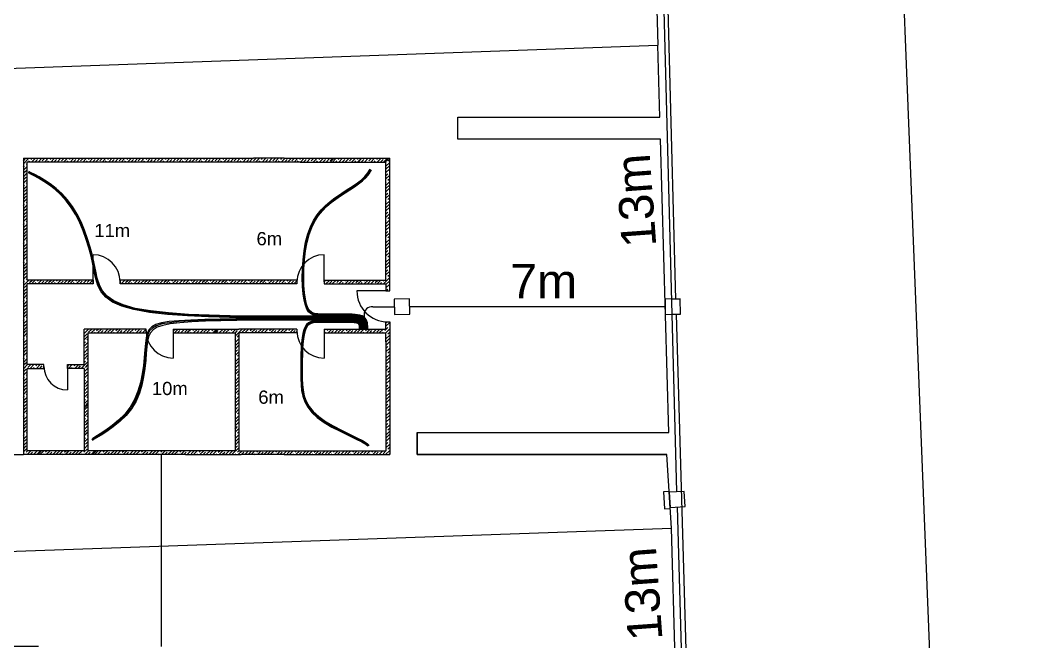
# Model space of a CAD drawing. Header units: millimetres. Extents: x 103318 to 103491, y 42496 to 42639.
# Drawn here: x 103423.96 to 103450.91, y 42589.5 to 42605.98 of the extents above; entities that cross this region are included whole.
import ezdxf

# ---------------------------------------------------------------- set-up
doc = ezdxf.new("R2010")
doc.units = ezdxf.units.MM
for name, color, linetype in [('cint', 3, 'Continuous'), ('cpri', 36, 'Continuous'), ('cseg', 5, 'Continuous'), ('urbanizacion', 7, 'Continuous')]:
    doc.layers.add(name, color=color, linetype=linetype)
doc.styles.get("Standard").update_dxf_attribs({"font": 'arial.ttf'})
pattern_1 = [(45, (103077.411, 42530.292), (-7.07107, 7.07107), []), (45, (103078.136, 42530.292), (-7.07107, 7.07107), []), (45, (103078.861, 42530.292), (-7.07107, 7.07107), [])]

msp = doc.modelspace()

# ---------------------------------------------------------------- hatches: boundary and pattern name
at = {"layer": 'urbanizacion'}
h = msp.add_hatch(dxfattribs=at)
h.set_pattern_fill('JIS_RC_10', color=256)
h.set_pattern_definition(pattern_1)
h.paths.add_polyline_path([(103433.756, 42602.319), (103430.96, 42602.319), (103430.14, 42602.319), (103424.042, 42602.319), (103424.042, 42594.463), (103428.34, 42594.463), (103429.82, 42594.463), (103430.96, 42594.463), (103431.28, 42594.463), (103433.756, 42594.463), (103433.756, 42597.981), (103433.656, 42597.981), (103433.656, 42597.791), (103432.016, 42597.791), (103432.016, 42597.691), (103433.656, 42597.691), (103433.656, 42597.449), (103433.656, 42594.563), (103429.756, 42594.563), (103429.756, 42597.691), (103431.296, 42597.691), (103431.296, 42597.791), (103429.756, 42597.791), (103428.016, 42597.791), (103428.016, 42597.691), (103429.656, 42597.691), (103429.656, 42594.563), (103425.756, 42594.563), (103425.756, 42597.691), (103427.296, 42597.691), (103427.296, 42597.791), (103425.656, 42597.791), (103425.656, 42596.849), (103425.209, 42596.849), (103425.209, 42596.749), (103425.656, 42596.749), (103425.656, 42594.563), (103424.142, 42594.563), (103424.142, 42596.749), (103424.589, 42596.749), (103424.589, 42596.849), (103424.142, 42596.849), (103424.142, 42598.991), (103425.89, 42598.991), (103425.89, 42599.091), (103424.142, 42599.091), (103424.142, 42602.219), (103429.72, 42602.219), (103431.38, 42602.219), (103433.656, 42602.219), (103433.656, 42599.091), (103432.016, 42599.091), (103432.016, 42599.041), (103432.016, 42598.991), (103433.656, 42598.991), (103433.656, 42598.801), (103433.706, 42598.801), (103433.756, 42598.801)])
h = msp.add_hatch(dxfattribs=at)
h.set_pattern_fill('JIS_RC_10', color=256)
h.set_pattern_definition(pattern_1)
h.paths.add_polyline_path([(103433.756, 42602.319), (103430.96, 42602.319), (103430.14, 42602.319), (103424.042, 42602.319), (103424.042, 42594.463), (103428.34, 42594.463), (103429.82, 42594.463), (103430.96, 42594.463), (103431.28, 42594.463), (103433.756, 42594.463), (103433.756, 42597.981), (103433.656, 42597.981), (103433.656, 42597.791), (103432.016, 42597.791), (103432.016, 42597.691), (103433.656, 42597.691), (103433.656, 42597.449), (103433.656, 42594.563), (103429.756, 42594.563), (103429.756, 42597.691), (103431.296, 42597.691), (103431.296, 42597.791), (103429.756, 42597.791), (103428.016, 42597.791), (103428.016, 42597.691), (103429.656, 42597.691), (103429.656, 42594.563), (103425.756, 42594.563), (103425.756, 42597.691), (103427.296, 42597.691), (103427.296, 42597.791), (103425.656, 42597.791), (103425.656, 42596.849), (103425.209, 42596.849), (103425.209, 42596.749), (103425.656, 42596.749), (103425.656, 42594.563), (103424.142, 42594.563), (103424.142, 42596.749), (103424.589, 42596.749), (103424.589, 42596.849), (103424.142, 42596.849), (103424.142, 42598.991), (103425.89, 42598.991), (103425.89, 42599.091), (103424.142, 42599.091), (103424.142, 42602.219), (103429.72, 42602.219), (103431.38, 42602.219), (103433.656, 42602.219), (103433.656, 42599.091), (103432.016, 42599.091), (103432.016, 42599.041), (103432.016, 42598.991), (103433.656, 42598.991), (103433.656, 42598.801), (103433.706, 42598.801), (103433.756, 42598.801)])
h = msp.add_hatch(dxfattribs=at)
h.set_pattern_fill('JIS_STN_1E', color=256, scale=0.12)
h.set_pattern_definition([(45, (103077.41076, 42530.29188), (-0.084852814, 0.084852814), []), (45, (103077.49536, 42530.29188), (-0.084852814, 0.084852814), [0.12, -0.06])])
h.paths.add_polyline_path([(103433.756, 42602.319), (103430.96, 42602.319), (103430.14, 42602.319), (103424.042, 42602.319), (103424.042, 42594.463), (103428.34, 42594.463), (103429.82, 42594.463), (103430.96, 42594.463), (103431.28, 42594.463), (103433.756, 42594.463), (103433.756, 42597.981), (103433.656, 42597.981), (103433.656, 42597.791), (103432.016, 42597.791), (103432.016, 42597.691), (103433.656, 42597.691), (103433.656, 42597.449), (103433.656, 42594.563), (103429.756, 42594.563), (103429.756, 42597.691), (103431.296, 42597.691), (103431.296, 42597.791), (103429.756, 42597.791), (103428.016, 42597.791), (103428.016, 42597.691), (103429.656, 42597.691), (103429.656, 42594.563), (103425.756, 42594.563), (103425.756, 42597.691), (103427.296, 42597.691), (103427.296, 42597.791), (103425.656, 42597.791), (103425.656, 42596.849), (103425.209, 42596.849), (103425.209, 42596.749), (103425.656, 42596.749), (103425.656, 42594.563), (103424.142, 42594.563), (103424.142, 42596.749), (103424.589, 42596.749), (103424.589, 42596.849), (103424.142, 42596.849), (103424.142, 42598.991), (103425.89, 42598.991), (103425.89, 42599.091), (103424.142, 42599.091), (103424.142, 42602.219), (103429.72, 42602.219), (103431.38, 42602.219), (103433.656, 42602.219), (103433.656, 42599.091), (103432.016, 42599.091), (103432.016, 42599.041), (103432.016, 42598.991), (103433.656, 42598.991), (103433.656, 42598.801), (103433.706, 42598.801), (103433.756, 42598.801)])
h.paths.add_polyline_path([(103431.296, 42599.091), (103426.61, 42599.091), (103426.61, 42598.991), (103431.296, 42598.991)], flags=17)

# ---------------------------------------------------------------- linework, layer by layer
at = {"layer": 'cint'}
for points in [[(103433.076, 42597.791), (103433.076, 42597.826), (103433.075, 42597.861), (103433.071, 42597.895), (103433.065, 42597.929), (103433.054, 42597.961), (103433.037, 42597.99), (103433.015, 42598.016), (103432.984, 42598.038), (103432.945, 42598.055), (103432.899, 42598.068), (103432.846, 42598.077), (103432.787, 42598.083), (103432.722, 42598.087), (103432.654, 42598.089), (103432.583, 42598.09), (103432.509, 42598.09), (103432.432, 42598.09), (103432.343, 42598.09), (103432.233, 42598.09), (103432.091, 42598.09), (103431.908, 42598.09), (103431.672, 42598.09), (103431.375, 42598.09), (103431.006, 42598.09), (103430.561, 42598.09), (103430.055, 42598.093), (103429.511, 42598.101), (103428.95, 42598.117), (103428.394, 42598.143), (103427.865, 42598.181), (103427.384, 42598.235), (103426.974, 42598.307), (103426.65, 42598.398), (103426.405, 42598.509), (103426.227, 42598.638), (103426.102, 42598.783), (103426.018, 42598.945), (103425.961, 42599.121), (103425.921, 42599.311), (103425.882, 42599.513), (103425.836, 42599.726), (103425.778, 42599.946), (103425.709, 42600.17), (103425.629, 42600.393), (103425.537, 42600.61), (103425.431, 42600.819), (103425.313, 42601.015), (103425.181, 42601.194), (103425.037, 42601.352), (103424.885, 42601.49), (103424.732, 42601.609), (103424.584, 42601.708), (103424.448, 42601.789), (103424.33, 42601.853), (103424.237, 42601.899), (103424.175, 42601.929)], [(103433.096, 42597.791), (103433.096, 42597.826), (103433.095, 42597.862), (103433.091, 42597.899), (103433.084, 42597.935), (103433.073, 42597.969), (103433.056, 42598.001), (103433.032, 42598.029), (103433.001, 42598.053), (103432.961, 42598.072), (103432.913, 42598.086), (103432.858, 42598.096), (103432.797, 42598.103), (103432.731, 42598.107), (103432.66, 42598.109), (103432.587, 42598.11), (103432.512, 42598.11), (103432.434, 42598.11), (103432.344, 42598.11), (103432.234, 42598.11), (103432.092, 42598.11), (103431.909, 42598.11), (103431.674, 42598.11), (103431.378, 42598.11), (103431.01, 42598.11), (103430.566, 42598.11), (103430.062, 42598.113), (103429.519, 42598.121), (103428.96, 42598.137), (103428.406, 42598.162), (103427.879, 42598.2), (103427.4, 42598.253), (103426.991, 42598.324), (103426.668, 42598.414), (103426.424, 42598.524), (103426.246, 42598.651), (103426.121, 42598.795), (103426.037, 42598.955), (103425.981, 42599.13), (103425.94, 42599.319), (103425.902, 42599.521), (103425.855, 42599.734), (103425.797, 42599.954), (103425.728, 42600.178), (103425.647, 42600.402), (103425.554, 42600.621), (103425.448, 42600.831), (103425.329, 42601.028), (103425.196, 42601.207), (103425.051, 42601.367), (103424.898, 42601.506), (103424.743, 42601.625), (103424.594, 42601.725), (103424.457, 42601.807), (103424.338, 42601.871), (103424.243, 42601.918), (103424.18, 42601.949)], [(103433.116, 42597.791), (103433.116, 42597.827), (103433.115, 42597.864), (103433.111, 42597.902), (103433.104, 42597.94), (103433.092, 42597.977), (103433.075, 42598.011), (103433.05, 42598.042), (103433.017, 42598.068), (103432.976, 42598.088), (103432.926, 42598.104), (103432.87, 42598.115), (103432.807, 42598.122), (103432.739, 42598.127), (103432.667, 42598.129), (103432.592, 42598.13), (103432.515, 42598.13), (103432.436, 42598.13), (103432.346, 42598.13), (103432.235, 42598.13), (103432.093, 42598.13), (103431.91, 42598.13), (103431.675, 42598.13), (103431.38, 42598.13), (103431.013, 42598.13), (103430.57, 42598.13), (103430.068, 42598.133), (103429.527, 42598.141), (103428.97, 42598.156), (103428.418, 42598.181), (103427.892, 42598.219), (103427.415, 42598.272), (103427.007, 42598.341), (103426.685, 42598.43), (103426.442, 42598.538), (103426.265, 42598.664), (103426.141, 42598.807), (103426.057, 42598.966), (103426.001, 42599.14), (103425.96, 42599.328), (103425.921, 42599.529), (103425.874, 42599.742), (103425.816, 42599.962), (103425.746, 42600.187), (103425.665, 42600.411), (103425.571, 42600.631), (103425.465, 42600.842), (103425.345, 42601.04), (103425.211, 42601.221), (103425.065, 42601.382), (103424.91, 42601.522), (103424.755, 42601.642), (103424.605, 42601.743), (103424.466, 42601.825), (103424.346, 42601.89), (103424.25, 42601.937), (103424.186, 42601.968)], [(103433.136, 42597.791), (103433.136, 42597.827), (103433.135, 42597.866), (103433.131, 42597.906), (103433.123, 42597.946), (103433.111, 42597.985), (103433.093, 42598.022), (103433.068, 42598.055), (103433.034, 42598.083), (103432.991, 42598.105), (103432.94, 42598.122), (103432.881, 42598.133), (103432.817, 42598.141), (103432.747, 42598.146), (103432.673, 42598.149), (103432.597, 42598.15), (103432.519, 42598.15), (103432.44, 42598.15), (103432.361, 42598.15), (103432.283, 42598.15), (103432.205, 42598.15), (103432.128, 42598.15), (103432.053, 42598.15), (103431.98, 42598.15), (103431.909, 42598.15), (103431.841, 42598.151), (103431.776, 42598.156), (103431.714, 42598.171), (103431.658, 42598.2), (103431.606, 42598.249), (103431.56, 42598.321), (103431.521, 42598.421), (103431.488, 42598.555), (103431.463, 42598.724), (103431.446, 42598.924), (103431.439, 42599.146), (103431.442, 42599.382), (103431.457, 42599.625), (103431.485, 42599.866), (103431.526, 42600.098), (103431.582, 42600.312), (103431.653, 42600.504), (103431.737, 42600.672), (103431.834, 42600.821), (103431.94, 42600.952), (103432.054, 42601.069), (103432.173, 42601.173), (103432.297, 42601.267), (103432.423, 42601.353), (103432.548, 42601.435), (103432.671, 42601.514), (103432.79, 42601.592), (103432.902, 42601.67), (103433.005, 42601.752), (103433.097, 42601.837), (103433.175, 42601.929), (103433.238, 42602.029)], [(103433.156, 42597.791), (103433.156, 42597.827), (103433.155, 42597.867), (103433.151, 42597.909), (103433.143, 42597.951), (103433.13, 42597.993), (103433.112, 42598.032), (103433.086, 42598.068), (103433.051, 42598.098), (103433.007, 42598.122), (103432.954, 42598.139), (103432.893, 42598.152), (103432.827, 42598.161), (103432.755, 42598.166), (103432.68, 42598.169), (103432.601, 42598.17), (103432.522, 42598.17), (103432.442, 42598.17), (103432.363, 42598.17), (103432.284, 42598.17), (103432.206, 42598.17), (103432.129, 42598.17), (103432.055, 42598.17), (103431.982, 42598.17), (103431.912, 42598.17), (103431.845, 42598.171), (103431.782, 42598.176), (103431.723, 42598.191), (103431.668, 42598.22), (103431.618, 42598.268), (103431.574, 42598.339), (103431.536, 42598.438), (103431.505, 42598.57), (103431.48, 42598.737), (103431.465, 42598.935), (103431.458, 42599.154), (103431.462, 42599.387), (103431.477, 42599.627), (103431.504, 42599.865), (103431.545, 42600.094), (103431.6, 42600.306), (103431.67, 42600.496), (103431.754, 42600.663), (103431.85, 42600.81), (103431.955, 42600.94), (103432.068, 42601.055), (103432.188, 42601.158), (103432.311, 42601.252), (103432.436, 42601.338), (103432.562, 42601.42), (103432.685, 42601.499), (103432.804, 42601.577), (103432.917, 42601.656), (103433.02, 42601.738), (103433.113, 42601.825), (103433.192, 42601.918), (103433.256, 42602.02)], [(103433.176, 42597.791), (103433.176, 42597.828), (103433.175, 42597.869), (103433.17, 42597.912), (103433.163, 42597.957), (103433.15, 42598.001), (103433.13, 42598.043), (103433.103, 42598.081), (103433.067, 42598.113), (103433.022, 42598.138), (103432.967, 42598.157), (103432.905, 42598.171), (103432.837, 42598.18), (103432.763, 42598.186), (103432.686, 42598.189), (103432.606, 42598.19), (103432.525, 42598.19), (103432.444, 42598.19), (103432.364, 42598.19), (103432.285, 42598.19), (103432.207, 42598.19), (103432.13, 42598.19), (103432.056, 42598.19), (103431.984, 42598.19), (103431.916, 42598.19), (103431.85, 42598.191), (103431.788, 42598.196), (103431.731, 42598.211), (103431.678, 42598.239), (103431.63, 42598.286), (103431.588, 42598.357), (103431.551, 42598.455), (103431.521, 42598.585), (103431.498, 42598.75), (103431.483, 42598.945), (103431.477, 42599.162), (103431.481, 42599.392), (103431.496, 42599.629), (103431.523, 42599.864), (103431.564, 42600.091), (103431.619, 42600.301), (103431.688, 42600.488), (103431.772, 42600.653), (103431.866, 42600.799), (103431.971, 42600.927), (103432.083, 42601.042), (103432.202, 42601.144), (103432.325, 42601.237), (103432.45, 42601.323), (103432.575, 42601.405), (103432.698, 42601.483), (103432.818, 42601.562), (103432.931, 42601.641), (103433.035, 42601.724), (103433.129, 42601.812), (103433.209, 42601.907), (103433.274, 42602.011)], [(103433.056, 42597.791), (103433.056, 42597.825), (103433.055, 42597.859), (103433.052, 42597.892), (103433.045, 42597.923), (103433.035, 42597.953), (103433.019, 42597.98), (103432.997, 42598.003), (103432.967, 42598.023), (103432.93, 42598.038), (103432.885, 42598.05), (103432.834, 42598.058), (103432.777, 42598.064), (103432.714, 42598.067), (103432.648, 42598.069), (103432.578, 42598.07), (103432.505, 42598.07), (103432.43, 42598.07), (103432.345, 42598.07), (103432.245, 42598.07), (103432.121, 42598.07), (103431.967, 42598.07), (103431.776, 42598.07), (103431.539, 42598.07), (103431.251, 42598.07), (103430.908, 42598.07), (103430.521, 42598.069), (103430.107, 42598.067), (103429.68, 42598.063), (103429.257, 42598.056), (103428.853, 42598.046), (103428.483, 42598.031), (103428.163, 42598.013), (103427.905, 42597.988), (103427.705, 42597.955), (103427.554, 42597.91), (103427.446, 42597.852), (103427.372, 42597.775), (103427.325, 42597.679), (103427.296, 42597.559), (103427.278, 42597.413), (103427.263, 42597.238), (103427.246, 42597.041), (103427.224, 42596.827), (103427.192, 42596.602), (103427.145, 42596.373), (103427.08, 42596.145), (103426.992, 42595.926), (103426.877, 42595.722), (103426.732, 42595.537), (103426.569, 42595.374), (103426.398, 42595.232), (103426.231, 42595.113), (103426.082, 42595.016), (103425.961, 42594.942), (103425.881, 42594.892), (103425.855, 42594.867)], [(103433.036, 42597.791), (103433.036, 42597.825), (103433.035, 42597.857), (103433.032, 42597.888), (103433.026, 42597.918), (103433.015, 42597.945), (103433, 42597.969), (103432.979, 42597.99), (103432.951, 42598.008), (103432.915, 42598.022), (103432.872, 42598.032), (103432.822, 42598.04), (103432.767, 42598.045), (103432.706, 42598.048), (103432.641, 42598.049), (103432.573, 42598.05), (103432.502, 42598.05), (103432.428, 42598.05), (103432.344, 42598.05), (103432.244, 42598.05), (103432.121, 42598.05), (103431.968, 42598.05), (103431.777, 42598.05), (103431.541, 42598.05), (103431.254, 42598.05), (103430.912, 42598.05), (103430.527, 42598.049), (103430.114, 42598.047), (103429.689, 42598.042), (103429.267, 42598.035), (103428.864, 42598.024), (103428.496, 42598.008), (103428.177, 42597.988), (103427.921, 42597.961), (103427.721, 42597.926), (103427.572, 42597.88), (103427.464, 42597.819), (103427.39, 42597.741), (103427.343, 42597.643), (103427.315, 42597.522), (103427.296, 42597.375), (103427.282, 42597.202), (103427.265, 42597.006), (103427.243, 42596.794), (103427.211, 42596.572), (103427.164, 42596.345), (103427.099, 42596.121), (103427.01, 42595.904), (103426.894, 42595.702), (103426.749, 42595.519), (103426.584, 42595.356), (103426.412, 42595.215), (103426.244, 42595.097), (103426.093, 42595), (103425.971, 42594.927), (103425.889, 42594.879), (103425.861, 42594.854)], [(103433.016, 42597.791), (103433.016, 42597.824), (103433.015, 42597.856), (103433.012, 42597.885), (103433.006, 42597.912), (103432.996, 42597.937), (103432.982, 42597.958), (103432.961, 42597.977), (103432.934, 42597.993), (103432.9, 42598.005), (103432.858, 42598.014), (103432.81, 42598.021), (103432.757, 42598.025), (103432.698, 42598.028), (103432.635, 42598.029), (103432.568, 42598.03), (103432.499, 42598.03), (103432.425, 42598.03), (103432.343, 42598.03), (103432.244, 42598.03), (103432.121, 42598.03), (103431.968, 42598.03), (103431.778, 42598.03), (103431.543, 42598.03), (103431.257, 42598.03), (103430.916, 42598.03), (103430.532, 42598.029), (103430.121, 42598.026), (103429.698, 42598.021), (103429.278, 42598.013), (103428.876, 42598), (103428.509, 42597.982), (103428.192, 42597.959), (103427.937, 42597.929), (103427.738, 42597.889), (103427.59, 42597.838), (103427.483, 42597.773), (103427.41, 42597.691), (103427.363, 42597.59), (103427.334, 42597.468), (103427.316, 42597.321), (103427.302, 42597.149), (103427.286, 42596.956), (103427.263, 42596.747), (103427.231, 42596.529), (103427.184, 42596.308), (103427.118, 42596.088), (103427.029, 42595.876), (103426.912, 42595.678), (103426.765, 42595.497), (103426.6, 42595.337), (103426.427, 42595.197), (103426.258, 42595.079), (103426.107, 42594.983), (103425.986, 42594.91), (103425.906, 42594.86), (103425.88, 42594.835)], [(103432.996, 42597.791), (103432.996, 42597.824), (103432.995, 42597.854), (103432.992, 42597.882), (103432.986, 42597.906), (103432.977, 42597.929), (103432.963, 42597.948), (103432.943, 42597.964), (103432.917, 42597.978), (103432.884, 42597.988), (103432.844, 42597.996), (103432.798, 42598.002), (103432.747, 42598.006), (103432.69, 42598.008), (103432.629, 42598.009), (103432.564, 42598.01), (103432.495, 42598.01), (103432.424, 42598.01), (103432.351, 42598.01), (103432.277, 42598.01), (103432.202, 42598.01), (103432.127, 42598.01), (103432.052, 42598.01), (103431.979, 42598.01), (103431.907, 42598.01), (103431.838, 42598.009), (103431.772, 42598.006), (103431.71, 42597.997), (103431.653, 42597.981), (103431.6, 42597.953), (103431.553, 42597.911), (103431.512, 42597.853), (103431.478, 42597.775), (103431.452, 42597.677), (103431.432, 42597.56), (103431.418, 42597.427), (103431.408, 42597.281), (103431.402, 42597.127), (103431.399, 42596.965), (103431.398, 42596.801), (103431.398, 42596.637), (103431.399, 42596.475), (103431.405, 42596.316), (103431.421, 42596.162), (103431.453, 42596.01), (103431.505, 42595.863), (103431.582, 42595.72), (103431.69, 42595.581), (103431.834, 42595.447), (103432.016, 42595.318), (103432.223, 42595.195), (103432.442, 42595.081), (103432.656, 42594.976), (103432.852, 42594.884), (103433.013, 42594.804), (103433.125, 42594.74), (103433.173, 42594.693)], [(103432.976, 42597.791), (103432.976, 42597.823), (103432.975, 42597.852), (103432.972, 42597.878), (103432.967, 42597.901), (103432.958, 42597.921), (103432.944, 42597.937), (103432.926, 42597.951), (103432.901, 42597.963), (103432.869, 42597.972), (103432.831, 42597.978), (103432.786, 42597.983), (103432.737, 42597.986), (103432.682, 42597.988), (103432.622, 42597.989), (103432.559, 42597.99), (103432.492, 42597.99), (103432.422, 42597.99), (103432.35, 42597.99), (103432.276, 42597.99), (103432.202, 42597.99), (103432.127, 42597.99), (103432.054, 42597.99), (103431.981, 42597.99), (103431.911, 42597.99), (103431.843, 42597.989), (103431.779, 42597.986), (103431.719, 42597.978), (103431.663, 42597.961), (103431.612, 42597.933), (103431.567, 42597.892), (103431.528, 42597.835), (103431.495, 42597.759), (103431.47, 42597.662), (103431.451, 42597.546), (103431.437, 42597.415), (103431.428, 42597.272), (103431.422, 42597.119), (103431.419, 42596.96), (103431.418, 42596.798), (103431.418, 42596.636), (103431.419, 42596.476), (103431.425, 42596.32), (103431.441, 42596.167), (103431.472, 42596.017), (103431.524, 42595.871), (103431.602, 42595.73), (103431.71, 42595.592), (103431.853, 42595.459), (103432.035, 42595.331), (103432.242, 42595.209), (103432.46, 42595.095), (103432.674, 42594.99), (103432.869, 42594.897), (103433.031, 42594.816), (103433.144, 42594.749), (103433.193, 42594.699)], [(103432.956, 42597.791), (103432.956, 42597.823), (103432.955, 42597.851), (103432.952, 42597.875), (103432.947, 42597.895), (103432.939, 42597.912), (103432.926, 42597.927), (103432.908, 42597.938), (103432.884, 42597.948), (103432.854, 42597.955), (103432.817, 42597.961), (103432.775, 42597.964), (103432.727, 42597.967), (103432.674, 42597.969), (103432.616, 42597.969), (103432.554, 42597.97), (103432.489, 42597.97), (103432.42, 42597.97), (103432.349, 42597.97), (103432.276, 42597.97), (103432.202, 42597.97), (103432.128, 42597.97), (103432.055, 42597.97), (103431.983, 42597.97), (103431.914, 42597.97), (103431.848, 42597.969), (103431.785, 42597.966), (103431.727, 42597.958), (103431.673, 42597.941), (103431.624, 42597.914), (103431.58, 42597.874), (103431.543, 42597.817), (103431.512, 42597.742), (103431.487, 42597.646), (103431.469, 42597.533), (103431.456, 42597.403), (103431.447, 42597.262), (103431.442, 42597.111), (103431.439, 42596.955), (103431.438, 42596.795), (103431.438, 42596.635), (103431.439, 42596.477), (103431.445, 42596.323), (103431.461, 42596.172), (103431.492, 42596.024), (103431.544, 42595.88), (103431.621, 42595.74), (103431.729, 42595.604), (103431.873, 42595.472), (103432.053, 42595.344), (103432.26, 42595.223), (103432.478, 42595.109), (103432.692, 42595.004), (103432.887, 42594.909), (103433.049, 42594.827), (103433.162, 42594.758), (103433.212, 42594.705)]]:
    msp.add_lwpolyline(points, dxfattribs=at)
at = {"layer": 'cpri'}
msp.add_line((103441.365, 42593.475), (103440.771, 42616.425), dxfattribs=at)
for points in [[(103441.191, 42593.039), (103441.162, 42593.489), (103441.013, 42593.479), (103441.042, 42593.03)], [(103441.588, 42593.088), (103441.565, 42593.487), (103441.165, 42593.464), (103441.189, 42593.064)]]:
    msp.add_lwpolyline(points, close=True, dxfattribs=at)
msp.add_lwpolyline([(103442.06, 42569.267), (103441.388, 42593.076)], dxfattribs=at)
at = {"layer": 'cseg'}
for p, q in [((103433.308, 42598.382), (103433.881, 42598.382)), ((103441.233, 42598.585), (103441.455, 42598.589)), ((103441.263, 42598.185), (103441.463, 42598.189))]:
    msp.add_line(p, q, dxfattribs=at)
for points in [[(103441.344, 42598.587), (103441.002, 42611.314)], [(103434.281, 42598.389), (103441.059, 42598.389)], [(103433.076, 42598.187), (103433.076, 42597.785)], [(103441.718, 42585.611), (103441.363, 42598.187)]]:
    msp.add_lwpolyline(points, dxfattribs=at)
for points in [[(103434.285, 42598.189), (103434.277, 42598.589), (103433.877, 42598.581), (103433.885, 42598.182)], [(103441.463, 42598.189), (103441.455, 42598.589), (103441.055, 42598.581), (103441.063, 42598.182)]]:
    msp.add_lwpolyline(points, close=True, dxfattribs=at)
msp.add_arc((103433.282, 42598.177), 0.206, 82.6374, 182.6809, dxfattribs=at)
at = {"layer": 'urbanizacion'}
for p, q in [((103411.359, 42604.27), (103440.866, 42605.314)), ((103426.61, 42598.991), (103426.61, 42599.091)), ((103412.003, 42591.48), (103441.223, 42592.514))]:
    msp.add_line(p, q, dxfattribs=at)
for points in [[(103440.141, 42631.239), (103440.371, 42623.014), (103436.095, 42623.014), (103436.095, 42620.196), (103440.45, 42620.196), (103440.628, 42613.795), (103436.095, 42613.795), (103436.095, 42610.977), (103440.707, 42610.977), (103440.866, 42605.314)], [(103446.711, 42623.311), (103448.106, 42588.329), (103448.53, 42572.625), (103451.022, 42569.63)], [(103441.223, 42592.514), (103441.102, 42594.463), (103434.484, 42594.463), (103434.484, 42595.046), (103441.153, 42595.046), (103440.935, 42602.823), (103435.566, 42602.823), (103435.566, 42603.405), (103440.919, 42603.405), (103440.866, 42605.314)], [(103424.042, 42602.319), (103424.042, 42594.463)], [(103424.042, 42602.319), (103430.14, 42602.319)], [(103429.72, 42602.219), (103424.142, 42602.219)], [(103424.142, 42599.091), (103424.142, 42602.219)], [(103431.38, 42602.219), (103429.72, 42602.219)], [(103430.96, 42602.319), (103430.14, 42602.319)], [(103430.96, 42602.319), (103433.756, 42602.319)], [(103431.28, 42602.219), (103430.96, 42602.219)], [(103431.38, 42602.219), (103433.656, 42602.219)], [(103433.656, 42598.991), (103433.656, 42598.801), (103433.756, 42598.801), (103433.756, 42602.319)], [(103433.656, 42599.091), (103433.656, 42602.219)], [(103425.89, 42599.041), (103425.89, 42599.761)], [(103432.016, 42599.041), (103432.016, 42599.761)], [(103425.89, 42598.991), (103425.89, 42599.25)], [(103425.89, 42599.091), (103424.142, 42599.091)], [(103425.89, 42598.991), (103424.142, 42598.991)], [(103424.142, 42596.849), (103424.142, 42598.991)], [(103425.89, 42599.091), (103425.89, 42598.991)], [(103426.61, 42599.091), (103426.61, 42598.991)], [(103431.296, 42599.091), (103431.296, 42598.991), (103426.61, 42598.991)], [(103431.296, 42599.091), (103426.61, 42599.091)], [(103432.016, 42599.091), (103432.016, 42598.991), (103433.656, 42598.991)], [(103432.016, 42599.091), (103433.656, 42599.091)], [(103433.706, 42598.801), (103432.886, 42598.801)], [(103425.756, 42597.691), (103427.296, 42597.691), (103427.296, 42597.791), (103425.656, 42597.791)], [(103425.656, 42596.849), (103425.656, 42597.791)], [(103428.016, 42597.791), (103428.016, 42597.691), (103429.656, 42597.691)], [(103428.016, 42597.791), (103429.756, 42597.791)], [(103431.296, 42597.791), (103431.296, 42597.691), (103429.756, 42597.691)], [(103431.296, 42597.791), (103429.756, 42597.791)], [(103432.016, 42597.791), (103432.016, 42597.691), (103433.656, 42597.691)], [(103432.016, 42597.791), (103433.656, 42597.791)], [(103433.656, 42597.791), (103433.656, 42597.981), (103433.756, 42597.981), (103433.756, 42594.463)], [(103425.756, 42597.691), (103425.756, 42594.563)], [(103427.296, 42597.691), (103427.296, 42597.691)], [(103428.016, 42597.741), (103428.016, 42597.021)], [(103429.656, 42597.691), (103429.656, 42594.563)], [(103429.756, 42597.691), (103429.756, 42594.563)], [(103432.016, 42597.741), (103432.016, 42597.021)], [(103433.656, 42597.449), (103433.656, 42597.691)], [(103433.656, 42597.449), (103433.656, 42594.563)], [(103424.142, 42596.749), (103424.589, 42596.749), (103424.589, 42596.849), (103424.142, 42596.849)], [(103425.656, 42594.563), (103424.142, 42594.563), (103424.142, 42596.749)], [(103425.656, 42596.749), (103425.209, 42596.749), (103425.209, 42596.849), (103425.656, 42596.849)], [(103425.209, 42596.799), (103425.209, 42596.179)], [(103425.656, 42596.749), (103425.656, 42594.563)], [(103434.484, 42595.046), (103434.484, 42595.046)], [(103434.484, 42595.046), (103434.484, 42594.463), (103441.102, 42594.463)], [(103429.656, 42594.563), (103425.756, 42594.563)], [(103429.756, 42594.563), (103433.656, 42594.563)], [(103424.447, 42589.379), (103423.745, 42589.379), (103423.745, 42594.463), (103424.042, 42594.463)], [(103428.34, 42594.463), (103424.042, 42594.463)], [(103427.706, 42589.379), (103427.706, 42594.463)], [(103428.34, 42594.463), (103429.82, 42594.463)], [(103430.96, 42594.463), (103429.82, 42594.463)], [(103430.96, 42594.463), (103431.28, 42594.463)], [(103431.28, 42594.463), (103433.756, 42594.463)], [(103441.885, 42568.856), (103441.748, 42573.729), (103437.209, 42573.729), (103437.209, 42576.25), (103441.678, 42576.25), (103441.394, 42586.407), (103434.288, 42586.184), (103434.271, 42588.747), (103441.321, 42589.03), (103441.223, 42592.514)]]:
    msp.add_lwpolyline(points, dxfattribs=at)
for centre, radius, start, end in [((103425.89, 42599.041), 0.72, 0, 90), ((103432.016, 42599.041), 0.72, 90, 180), ((103433.706, 42598.801), 0.82, 180, 270), ((103428.016, 42597.741), 0.72, 180, 270), ((103432.016, 42597.741), 0.72, 180, 270), ((103425.209, 42596.799), 0.62, 180, 270)]:
    msp.add_arc(centre, radius, start, end, dxfattribs=at)

# ---------------------------------------------------------------- texts
at = {"layer": 'cint'}
for s, p in [('11m', (103425.923, 42600.229)), ('6m', (103430.224, 42600.013)), ('10m', (103427.449, 42596.042)), ('6m', (103430.271, 42595.812))]:
    msp.add_text(s, height=0.35, dxfattribs=at).set_placement(p)
at = {"layer": 'cseg'}
for p in [(103440.825, 42599.989), (103440.989, 42589.562)]:
    msp.add_text('13m', height=0.9145, rotation=94.1051, dxfattribs=at).set_placement(p)
msp.add_text('7m', height=0.9145, dxfattribs=at).set_placement((103436.952, 42598.602))

doc.saveas('drawing.dxf')
